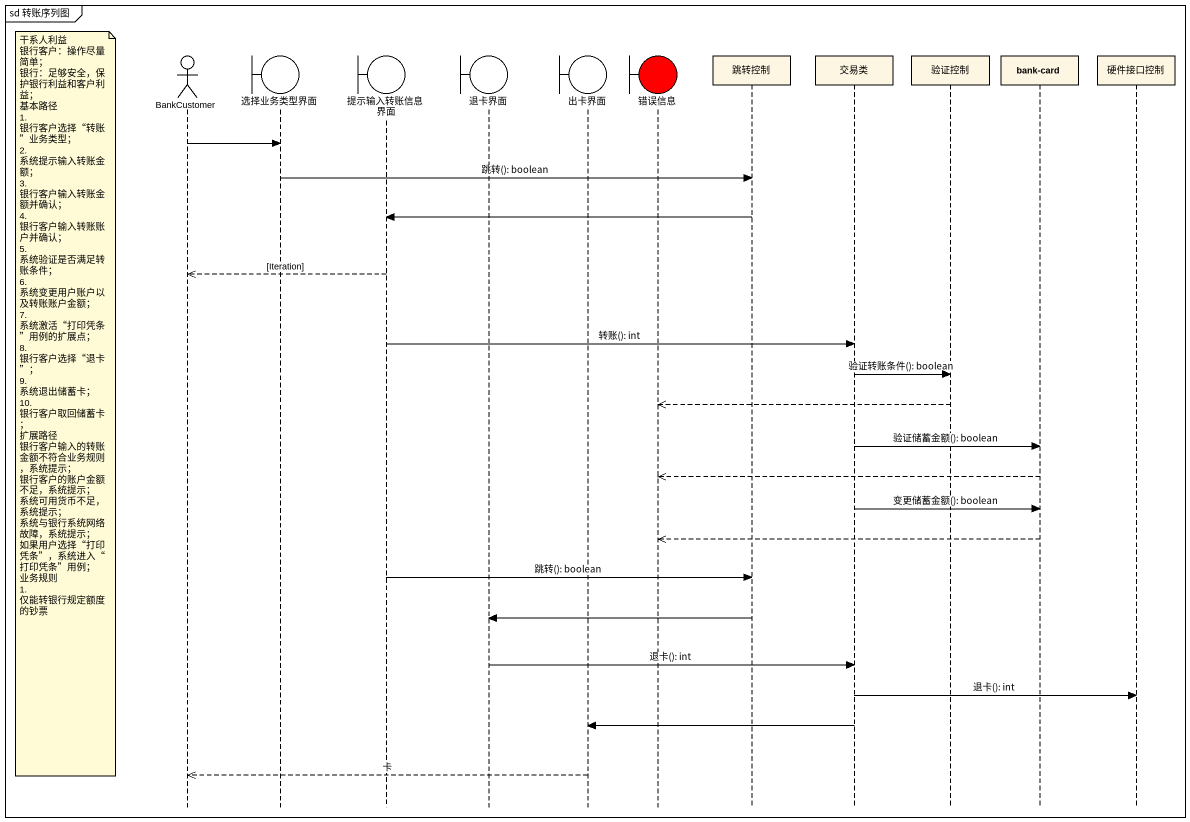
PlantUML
@startuml
mainframe sd 转账序列图
hide footbox
actor BankCustomer
boundary 选择业务类型界面
boundary 提示输入转账信息界面
boundary 退卡界面
boundary 出卡界面
boundary 错误信息 #FF0000
participant 跳转控制
participant 交易类
participant 验证控制
participant "bank-card" as bank_card
participant 硬件接口控制

BankCustomer -> 选择业务类型界面
选择业务类型界面 -> 跳转控制 : 跳转(): boolean
跳转控制 -> 提示输入转账信息界面
提示输入转账信息界面 -->> BankCustomer : [Iteration]
提示输入转账信息界面 -> 交易类 : 转账(): int
交易类 -> 验证控制 : 验证转账条件(): boolean
note left of BankCustomer
  干系人利益
  银行客户：操作尽量简单；
  银行：足够安全，保护银行利益和客户利益；
  基本路径
  1. 银行客户选择“转账”业务类型；
  2. 系统提示输入转账金额；
  3. 银行客户输入转账金额并确认；
  4. 银行客户输入转账账户并确认；
  5. 系统验证是否满足转账条件；
  6. 系统变更用户账户以及转账账户金额；
  7. 系统激活“打印凭条”用例的扩展点；
  8. 银行客户选择“退卡”；
  9. 系统退出储蓄卡；
  10. 银行客户取回储蓄卡；
  扩展路径
  银行客户输入的转账金额不符合业务规则，系统提示；
  银行客户的账户金额不足，系统提示；
  系统可用货币不足，系统提示；
  系统与银行系统网络故障，系统提示；
  如果用户选择“打印凭条”，系统进入“打印凭条”用例；
  业务规则
  1. 仅能转银行规定额度的钞票
end note
验证控制 -->> 错误信息
交易类 -> bank_card : 验证储蓄金额(): boolean
bank_card -->> 错误信息
交易类 -> bank_card : 变更储蓄金额(): boolean
bank_card -->> 错误信息
提示输入转账信息界面 -> 跳转控制 : 跳转(): boolean
跳转控制 -> 退卡界面
退卡界面 -> 交易类 : 退卡(): int
交易类 -> 硬件接口控制 : 退卡(): int
交易类 -> 出卡界面
出卡界面 -->> BankCustomer : 卡
@enduml
